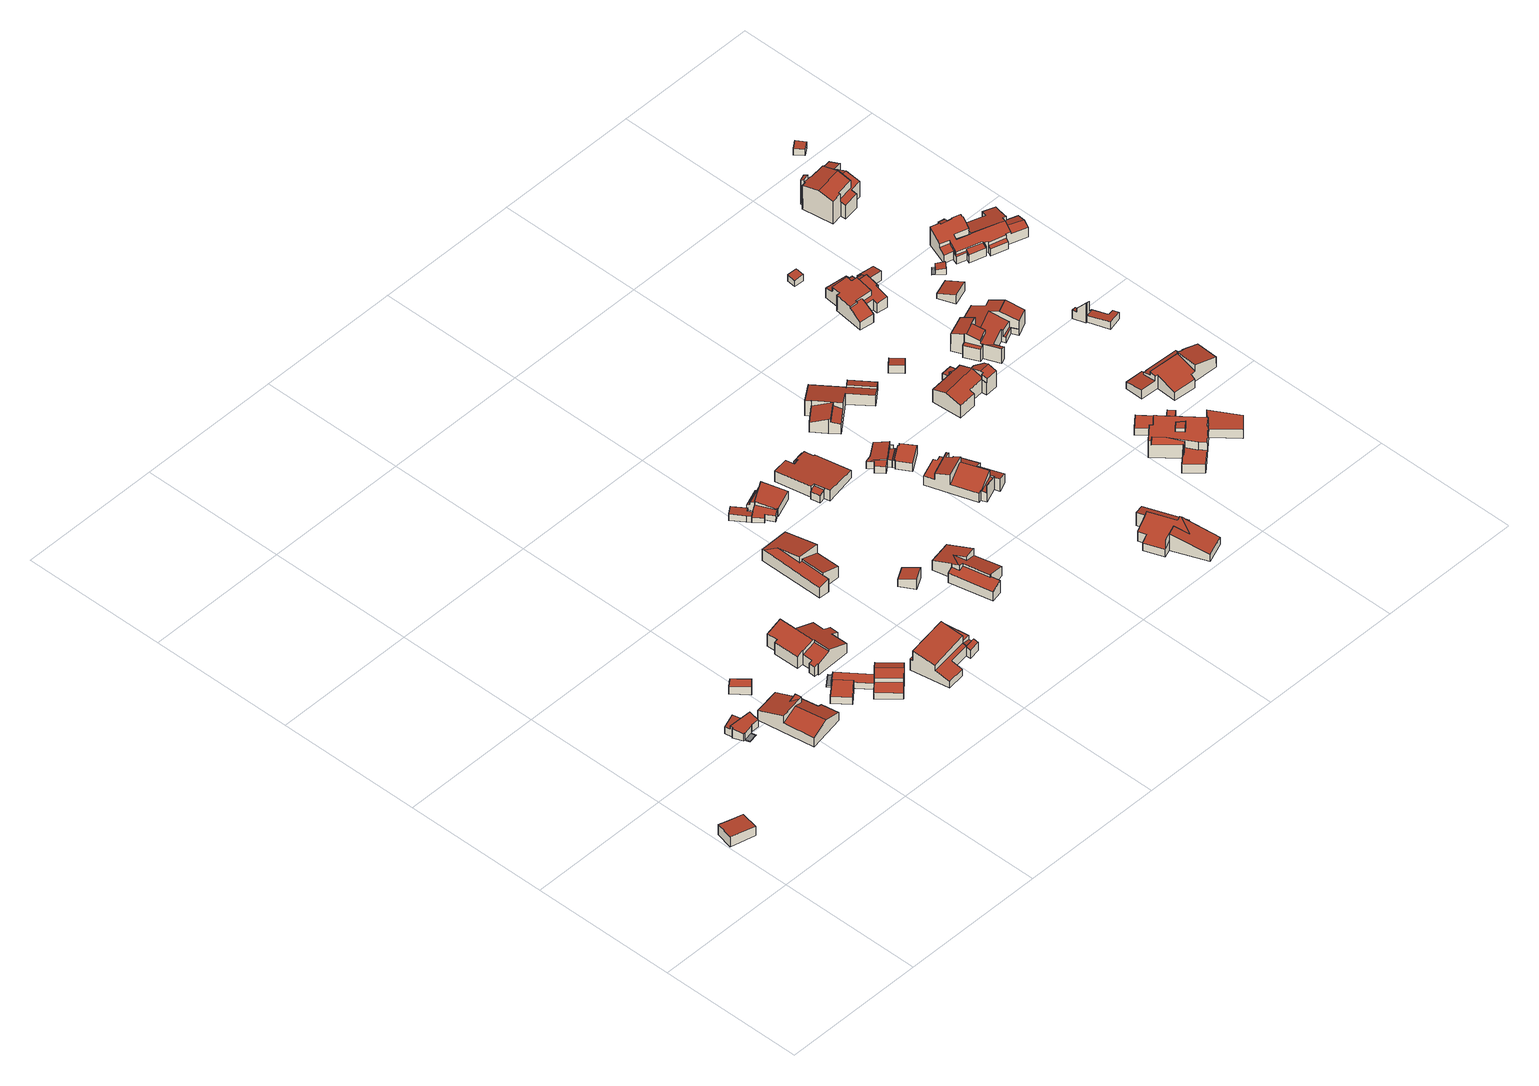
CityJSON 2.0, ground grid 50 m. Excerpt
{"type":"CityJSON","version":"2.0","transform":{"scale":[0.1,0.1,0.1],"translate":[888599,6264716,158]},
"CityObjects":{
"building1":{"type":"Building","geometry":[{"type":"Solid","lod":"2","boundaries":[[[[0,1,2,3,4]],[[3,5,6,4]],[[2,7,5,3]],[[1,8,7,2]],[[8,1,0,9]],[[4,6,9,0]],[[6,5,7,8,9]]]],"semantics":{"surfaces":[{"type":"RoofSurface"},{"type":"WallSurface"},{"type":"GroundSurface"}],"values":[[0,1,1,1,1,1,2]]}}]},
"building2":{"type":"Building","geometry":[{"type":"Solid","lod":"2","boundaries":[[[[10,11,12,13]],[[12,14,15,16,17,18,19,20,21,22,13]],[[23,24,25,26,27]],[[17,24,23,18]],[[10,28,29,11]],[[21,30,31,22]],[[20,32,30,21]],[[19,33,32,20]],[[18,23,27,34,33,19]],[[15,35,36,16]],[[14,37,35,15]],[[11,29,38,37,14,12]],[[34,27,26,39]],[[39,26,25,40]],[[40,25,24,41]],[[41,24,17,16,36]],[[38,29,28,42]],[[13,22,31,42,28,10]],[[31,30,32,33,34,39,40,41,36,35,37,38,42]]]],"semantics":{"surfaces":[{"type":"WallSurface"},{"type":"RoofSurface"},{"type":"GroundSurface"}],"values":[[0,1,1,0,2,0,0,0,0,0,0,0,0,0,0,0,0,0,2]]}}]},
"building3":{"type":"Building","geometry":[{"type":"Solid","lod":"2","boundaries":[[[[43,44,45,46,47,48,49,50]],[[51,52,53,54]],[[45,55,56,46]],[[47,56,55,57,58,48]],[[44,52,51,57,55,45]],[[58,57,51,54,59,60,61,62]],[[46,56,47]],[[43,63,64,53,52,44]],[[59,54,53,64,65]],[[62,61,66,67]],[[66,61,60,68]],[[68,60,59,65]],[[50,69,63,43]],[[69,50,49,70]],[[70,49,48,58,62,67]],[[67,66,68,65,64,63,69,70]]]],"semantics":{"surfaces":[{"type":"RoofSurface"},{"type":"WallSurface"},{"type":"GroundSurface"}],"values":[[0,0,0,1,1,0,1,1,1,1,1,1,1,1,1,2]]}}]},
"building4":{"type":"Building","geometry":[{"type":"Solid","lod":"2","boundaries":[[[[71,72,73,74]],[[72,71,75,76]],[[75,71,74,77]],[[77,74,73,78]],[[78,73,72,76]],[[76,75,77,78]]]],"semantics":{"surfaces":[{"type":"RoofSurface"},{"type":"WallSurface"},{"type":"GroundSurface"}],"values":[[0,1,1,1,1,2]]}}]},
"building5":{"type":"Building","geometry":[{"type":"Solid","lod":"2","boundaries":[[[[79,80,81,82]],[[80,83,84,81]],[[79,85,83,80]],[[82,86,85,79]],[[86,82,81,84]],[[84,83,85,86]]]],"semantics":{"surfaces":[{"type":"RoofSurface"},{"type":"WallSurface"},{"type":"GroundSurface"}],"values":[[0,1,1,1,1,2]]}}]},
"building6":{"type":"Building","geometry":[{"type":"Solid","lod":"2","boundaries":[[[[87,88,89,90,91,92]],[[87,93,94,88]],[[94,93,95,96]],[[88,94,96,89]],[[92,97,98,95,93,87]],[[90,89,96,95,98,99]],[[97,92,91,100]],[[100,91,90,99]],[[99,98,97,100]]]],"semantics":{"surfaces":[{"type":"GroundSurface"},{"type":"WallSurface"},{"type":"RoofSurface"}],"values":[[0,1,2,1,1,1,1,1,0]]}}]},
"building7":{"type":"Building","geometry":[{"type":"Solid","lod":"2","boundaries":[[[[101,102,103,104]],[[105,106,107,108]],[[101,109,110,102]],[[110,109,108,107]],[[104,103,111,112]],[[111,103,102,110,107,106,113]],[[113,106,105,114]],[[104,112,114,105,108,109,101]],[[112,111,113,114]]]],"semantics":{"surfaces":[{"type":"RoofSurface"},{"type":"WallSurface"},{"type":"GroundSurface"}],"values":[[0,0,1,0,1,1,1,1,2]]}}]},
"building8":{"type":"Building","geometry":[{"type":"Solid","lod":"2","boundaries":[[[[115,116,117,118,119,120,121,122,123,124,125]],[[126,127,128,129,130,131,132,133]],[[119,134,135,136,137,138,139,120]],[[120,139,126,133,121]],[[121,133,132,122]],[[115,140,141,116]],[[125,142,140,115]],[[124,143,142,125]],[[123,144,143,124]],[[122,132,131,145,144,123]],[[118,146,147,119]],[[117,148,146,118]],[[116,141,148,117]],[[138,137,149,150]],[[149,137,136,151]],[[151,136,135,152]],[[152,135,134,153]],[[153,134,119,147]],[[145,131,130,154]],[[154,130,129,155]],[[155,129,128,156]],[[156,128,127,157]],[[157,127,126,139,138,150]],[[150,149,151,152,153,147,146,148,141,140,142,143,144,145,154,155,156,157]]]],"semantics":{"surfaces":[{"type":"RoofSurface"},{"type":"WallSurface"},{"type":"GroundSurface"}],"values":[[0,0,0,1,1,1,1,1,1,1,1,1,1,1,1,1,1,1,1,1,1,1,1,2]]}}]},
"building9":{"type":"Building","geometry":[{"type":"Solid","lod":"2","boundaries":[[[[158,159,160,161]],[[162,163,164,165,166,167]],[[161,164,163,158]],[[160,168,169,170,171,165,164,161]],[[165,171,172,166]],[[159,173,168,160]],[[169,168,173,174,175,176,177,178,179,180]],[[172,171,170,181]],[[181,170,169,180]],[[162,167,182,183]],[[182,167,166,172,181,180,179,184]],[[184,179,178,185]],[[185,178,177,186]],[[186,177,176,187]],[[187,176,175,188]],[[188,175,174,189]],[[189,174,173,159,158,163,162,183]],[[183,182,184,185,186,187,188,189]]]],"semantics":{"surfaces":[{"type":"RoofSurface"},{"type":"WallSurface"},{"type":"GroundSurface"}],"values":[[0,0,1,1,1,1,0,0,1,1,1,1,1,1,1,1,1,2]]}}]},
"building10":{"type":"Building","geometry":[{"type":"Solid","lod":"2","boundaries":[[[[190,191,192,193,194,195]],[[194,196,197,198,199,195]],[[192,200,201,202,203,197,196,193]],[[193,196,194]],[[198,204,205,199]],[[197,203,204,198]],[[190,206,207,191]],[[195,199,205,208,206,190]],[[202,201,209,210]],[[209,201,200,211]],[[211,200,192,191,207]],[[208,205,204,203,202,210]],[[210,209,211,207,206,208]]]],"semantics":{"surfaces":[{"type":"RoofSurface"},{"type":"WallSurface"},{"type":"GroundSurface"}],"values":[[0,1,0,1,0,1,1,1,1,1,1,1,2]]}}]},
"building11":{"type":"Building","geometry":[{"type":"Solid","lod":"2","boundaries":[[[[212,213,214,215]],[[213,216,217,214]],[[212,218,216,213]],[[215,219,218,212]],[[219,215,214,217]],[[217,216,218,219]]]],"semantics":{"surfaces":[{"type":"RoofSurface"},{"type":"WallSurface"},{"type":"GroundSurface"}],"values":[[0,1,1,1,1,2]]}}]},
"building12":{"type":"Building","geometry":[{"type":"Solid","lod":"2","boundaries":[[[[220,221,222,223,224,225,226]],[[226,227,228,220]],[[227,226,225,229]],[[229,225,224,230]],[[230,224,223,231]],[[231,223,222,232]],[[232,222,221,233]],[[233,221,220,228]],[[228,227,229,230,231,232,233]]]],"semantics":{"surfaces":[{"type":"RoofSurface"},{"type":"WallSurface"},{"type":"GroundSurface"}],"values":[[0,1,1,1,1,1,1,1,2]]}}]},
"building13":{"type":"Building","geometry":[{"type":"Solid","lod":"2","boundaries":[[[[234,235,236,237,238,239,240,241,242,243]],[[243,244,245,246,247,248,249,234]],[[241,245,244,242]],[[234,249,250,251,235]],[[237,252,253,238]],[[251,250,254,255,256,253,252,257]],[[242,244,243]],[[236,257,252,237]],[[235,251,257,236]],[[239,258,259,240]],[[238,253,256,260,258,239]],[[260,256,255,261]],[[261,255,254,262]],[[262,254,250,249,248,263]],[[246,245,241,240,259,264]],[[263,248,247,265]],[[265,247,246,264]],[[264,259,258,260,261,262,263,265]]]],"semantics":{"surfaces":[{"type":"RoofSurface"},{"type":"WallSurface"},{"type":"GroundSurface"}],"values":[[0,0,1,1,1,0,1,1,1,1,1,1,1,1,1,1,1,2]]}}]},
"building14":{"type":"Building","geometry":[{"type":"Solid","lod":"2","boundaries":[[[[266,267,268,269,270,271,272,273]],[[268,274,275,269]],[[273,276,277,266]],[[278,279,280,281]],[[278,282,283,279]],[[274,284,285,286,287,288,275]],[[276,289,290,281,280,277]],[[271,291,292,272]],[[270,293,291,271]],[[269,275,288,294,293,270]],[[266,277,280,279,283,295,296,267]],[[294,288,287,297]],[[297,287,286,298]],[[298,286,285,233]],[[233,285,284,232]],[[267,296,232,284,274,268]],[[290,289,299,300]],[[299,289,276,273,272,292]],[[295,283,282,301]],[[301,282,278,281,290,300]],[[300,299,292,291,293,294,297,298,233,232,296,295,301]]]],"semantics":{"surfaces":[{"type":"RoofSurface"},{"type":"WallSurface"},{"type":"GroundSurface"}],"values":[[0,1,1,1,0,0,0,1,1,1,1,1,1,1,1,1,1,1,1,1,2]]}}]},
"building15":{"type":"Building","geometry":[{"type":"Solid","lod":"2","boundaries":[[[[302,303,304,305,306,307,308,309,310,311,312,313,314]],[[314,315,316,302]],[[308,317,318,309]],[[302,316,319,303]],[[318,317,320,321]],[[319,316,315,322,323,324]],[[306,325,326,307]],[[305,327,325,306]],[[304,328,327,305]],[[303,329,328,304]],[[319,324,330,329,303]],[[313,312,331,332]],[[331,312,311,333]],[[333,311,310,334]],[[334,310,309,318,321,335]],[[330,324,323,336]],[[336,323,322,337]],[[337,322,315,314,313,332]],[[335,321,320,338]],[[338,320,317,308,307,326]],[[326,325,327,328,329,330,336,337,332,331,333,334,335,338]]]],"semantics":{"surfaces":[{"type":"RoofSurface"},{"type":"WallSurface"},{"type":"GroundSurface"}],"values":[[0,1,1,1,0,0,1,1,1,1,1,1,1,1,1,1,1,1,1,1,2]]}}]},
"building16":{"type":"Building","geometry":[{"type":"Solid","lod":"2","boundaries":[[[[339,340,341,342,343,344,345,346,347,348,349,350]],[[349,351,352,353,354,350]],[[342,355,356,343]],[[350,354,339]],[[341,357,355,342]],[[356,355,357,358,359]],[[345,360,361,346]],[[344,362,360,345]],[[343,356,359,363,362,344]],[[339,354,353,364,365,340]],[[348,347,366,367]],[[366,347,346,361]],[[363,359,358,368]],[[340,365,368,358,357,341]],[[364,353,352,369]],[[369,352,351,370]],[[370,351,349,348,367]],[[367,366,361,360,362,363,368,365,364,369,370]]]],"semantics":{"surfaces":[{"type":"RoofSurface"},{"type":"WallSurface"},{"type":"GroundSurface"}],"values":[[0,0,1,1,1,0,1,1,1,1,1,1,1,1,1,1,1,2]]}}]},
"building17":{"type":"Building","geometry":[{"type":"Solid","lod":"2","boundaries":[[[[371,372,373,374]],[[375,376,377,378,379,380]],[[375,381,382,383,384,376]],[[377,385,386,387,388,389,390,391,392,393,394,395,378]],[[374,380,379,396,397,398,399,371]],[[376,384,385,377]],[[372,400,401,402,403,373]],[[387,386,404,405]],[[383,406,407,385,384]],[[378,395,396,379]],[[407,406,405,404]],[[404,386,385,407]],[[382,381,408,409]],[[373,403,410,408,381,375,380,374]],[[394,393,411,412]],[[411,393,392,413]],[[413,392,391,414]],[[414,391,390,415]],[[415,390,389,416]],[[416,389,388,417]],[[417,388,387,405,406,383,382,409]],[[399,398,418,419]],[[418,398,397,420]],[[420,397,396,395,394,412]],[[410,403,402,421]],[[421,402,401,422]],[[422,401,400,423]],[[423,400,372,371,399,419]],[[419,418,420,412,411,413,414,415,416,417,409,408,410,421,422,423]]]],"semantics":{"surfaces":[{"type":"WallSurface"},{"type":"RoofSurface"},{"type":"GroundSurface"}],"values":[[0,0,1,1,1,0,1,0,0,0,1,0,0,0,0,0,0,0,0,0,0,0,0,0,0,0,0,0,2]]}}]},
"building18":{"type":"Building","geometry":[{"type":"Solid","lod":"2","boundaries":[[[[424,425,426,427,428,429,430,431]],[[425,432,433,426]],[[432,359,358,433]],[[426,433,358,434,435,427]],[[431,436,437,424]],[[430,438,436,431]],[[438,430,429,439]],[[428,440,439,429]],[[427,435,440,428]],[[434,358,359,441]],[[441,359,432,425,424,437]],[[437,436,438,439,440,435,434,441]]]],"semantics":{"surfaces":[{"type":"RoofSurface"},{"type":"WallSurface"},{"type":"GroundSurface"}],"values":[[0,1,0,1,1,1,1,1,1,1,1,2]]}}]},
"building19":{"type":"Building","geometry":[{"type":"Solid","lod":"2","boundaries":[[[[442,443,444,445,446,447,448,449,450]],[[445,451,452,453,454,455,456,457,458,459,460,461,446]],[[462,463,464,465,466,467,468,469]],[[467,466,452,451]],[[447,461,460,448]],[[446,461,447]],[[454,453,465,464]],[[444,468,467,451,445]],[[453,452,466,465]],[[459,458,470,471]],[[470,458,457,472]],[[472,457,456,473]],[[473,456,455,474]],[[474,455,454,464,463,475]],[[449,448,460,459,471,476]],[[442,477,478,443]],[[450,479,477,442]],[[479,450,449,476]],[[475,463,462,480]],[[480,462,469,481]],[[481,469,468,444,443,478]],[[478,477,479,476,471,470,472,473,474,475,480,481]]]],"semantics":{"surfaces":[{"type":"RoofSurface"},{"type":"WallSurface"},{"type":"GroundSurface"}],"values":[[0,0,0,1,1,1,1,1,1,1,1,1,1,1,1,1,1,1,1,1,1,2]]}}]},
"building20":{"type":"Building","geometry":[{"type":"Solid","lod":"2","boundaries":[[[[482,483,484,485]],[[486,487,488,489,490,491]],[[484,492,493,494,495,490,489,496,497,485]],[[487,498,499,488]],[[486,500,498,487]],[[482,501,502,483]],[[490,495,503,491]],[[491,503,504,505,506,500,486]],[[483,502,507,508,492,484]],[[497,496,509,510]],[[488,499,511,509,496,489]],[[494,493,512,513]],[[512,493,492,508]],[[506,505,514,515]],[[514,505,504,516]],[[516,504,503,495,494,513]],[[507,502,501,517]],[[485,497,510,517,501,482]],[[511,499,498,500,506,515]],[[515,514,516,513,512,508,507,517,510,509,511]]]],"semantics":{"surfaces":[{"type":"WallSurface"},{"type":"RoofSurface"},{"type":"GroundSurface"}],"values":[[0,0,1,1,0,1,0,1,0,0,0,0,0,0,0,0,0,0,0,2]]}}]},
"building21":{"type":"Building","geometry":[{"type":"Solid","lod":"2","boundaries":[[[[518,519,520,521,522,523,524,525,526,527,528,529,530]],[[518,531,532,533,534,535,536,537,538,519]],[[527,539,540,528]],[[536,541,542,537]],[[539,543,544,545,540]],[[520,546,542,541,547,521]],[[526,543,539,527]],[[519,538,546,520]],[[538,537,542,546]],[[524,548,549,525]],[[523,550,548,524]],[[522,551,550,523]],[[521,547,552,551,522]],[[530,529,553,554]],[[553,529,528,540,545,555]],[[535,534,556,557]],[[556,534,533,558]],[[558,533,532,559]],[[559,532,531,560]],[[530,554,560,531,518]],[[555,545,544,561]],[[561,544,543,526,525,549]],[[552,547,541,536,535,557]],[[557,556,558,559,560,554,553,555,561,549,548,550,551,552]]]],"semantics":{"surfaces":[{"type":"RoofSurface"},{"type":"WallSurface"},{"type":"GroundSurface"}],"values":[[0,0,1,1,0,0,1,1,1,1,1,1,1,1,1,1,1,1,1,1,1,1,1,2]]}}]},
"building22":{"type":"Building","geometry":[{"type":"Solid","lod":"2","boundaries":[[[[562,563,564,565]],[[565,566,567,562]],[[566,565,564,568]],[[568,564,563,569]],[[569,563,562,567]],[[567,566,568,569]]]],"semantics":{"surfaces":[{"type":"RoofSurface"},{"type":"WallSurface"},{"type":"GroundSurface"}],"values":[[0,1,1,1,1,2]]}}]},
"building23":{"type":"Building","geometry":[{"type":"MultiSurface","lod":"2","boundaries":[[[570,571,572,573,574,575]],[[576,577,578,579,580,581,582,583,584,585,586,587,588,589,590]],[[572,578,577,573]],[[571,579,578,572]],[[591,592,593,594,595,596,597,598]],[[584,599,585]],[[586,600,601,602,587]],[[603,604,605,602,601,606,607]],[[590,593,592,576]],[[606,601,600]],[[608,609,610,611]],[[612,613,614,615]],[[587,602,605,588]],[[589,594,593,590]],[[585,599,616,607,606,600,586]],[[608,611,612,615]],[[609,608,615,614]],[[610,609,614,613]],[[583,582,617,618]],[[581,619,617,582]],[[580,620,619,581]],[[570,621,620,580,579,571]],[[577,576,592,591,622,623]],[[622,591,598,624]],[[624,598,597,625]],[[625,597,596,626]],[[626,596,595,627]],[[627,595,594,589,588,605,604,628]],[[628,604,603,629]],[[629,603,607,616,630]],[[575,631,621,570]],[[631,575,574,632]],[[632,574,573,577,623]],[[630,616,599,584,583,618]],[[618,617,619,620,621,631,632,623,622,624,625,626,627,628,629,630]]],"semantics":{"surfaces":[{"type":"RoofSurface"},{"type":"WallSurface"},{"type":"GroundSurface"}],"values":[0,0,1,1,0,1,1,0,1,1,1,1,1,1,0,1,0,1,1,1,1,1,1,1,1,1,1,1,1,1,1,1,1,1,2]}}]},
"building24":{"type":"Building","geometry":[{"type":"Solid","lod":"2","boundaries":[[[[633,634,635,636]],[[636,637,638,633]],[[637,636,635,639]],[[639,635,634,640]],[[640,634,633,638]],[[638,637,639,640]]]],"semantics":{"surfaces":[{"type":"RoofSurface"},{"type":"WallSurface"},{"type":"GroundSurface"}],"values":[[0,1,1,1,1,2]]}}]},
"building25":{"type":"Building","geometry":[{"type":"Solid","lod":"2","boundaries":[[[[641,642,643,644]],[[644,643,645,646]],[[645,643,642,647]],[[647,642,641,648]],[[648,641,644,646]],[[646,645,647,648]]]],"semantics":{"surfaces":[{"type":"RoofSurface"},{"type":"WallSurface"},{"type":"GroundSurface"}],"values":[[0,1,1,1,1,2]]}}]},
"building26":{"type":"Building","geometry":[{"type":"Solid","lod":"2","boundaries":[[[[649,650,651,652,653,654,655,656,657,658]],[[659,660,661,662]],[[663,664,665,666,667,668,669,670]],[[661,671,672,673,674,675,676,662]],[[659,677,678,679,680,681,682,683,684,660]],[[651,685,686,687,688,652]],[[665,689,690,682,681,666]],[[657,671,661,660,684,658]],[[658,684,683,691,687,686,692,649]],[[688,687,691,690,689,693,694,695,696,697]],[[649,692,698,650]],[[655,673,672,656]],[[650,698,685,651]],[[698,692,686,685]],[[664,693,689,665]],[[691,683,682,690]],[[656,672,671,657]],[[653,699,700,654]],[[652,688,697,701,699,653]],[[680,679,702,703]],[[702,679,678,704]],[[704,678,677,705]],[[705,677,659,662,676,706]],[[663,670,707,708]],[[707,670,669,709]],[[709,669,668,710]],[[710,668,667,711]],[[711,667,666,681,680,703]],[[695,694,712,713]],[[712,694,693,664,663,708]],[[701,697,696,714]],[[714,696,695,713]],[[706,676,675,715]],[[715,675,674,716]],[[716,674,673,655,654,700]],[[700,699,701,714,713,712,708,707,709,710,711,703,702,704,705,706,715,716]]]],"semantics":{"surfaces":[{"type":"RoofSurface"},{"type":"WallSurface"},{"type":"GroundSurface"}],"values":[[0,1,0,0,0,1,1,1,1,0,1,1,1,0,1,1,1,1,1,1,1,1,1,1,1,1,1,1,1,1,1,1,1,1,1,2]]}}]},
"building27":{"type":"Building","geometry":[{"type":"Solid","lod":"2","boundaries":[[[[717,718,719,720,721,722,723,724,725,726]],[[727,728,729,730,731,732,733]],[[720,734,735,736,721]],[[737,738,739,740]],[[729,741,742,730]],[[724,743,744,745,746,725]],[[725,746,747,726]],[[744,743,748,749]],[[723,750,732,731,751,739,738,752,753,748,743,724]],[[745,744,749,754,755,756]],[[721,736,757,722]],[[727,735,734,758,759,728]],[[733,760,757,736,735,727]],[[732,750,760,733]],[[722,757,760,750,723]],[[718,761,762,719]],[[717,763,761,718]],[[726,747,764,763,717]],[[751,731,730,742,765,766]],[[753,752,767,768]],[[767,752,738,737,769]],[[759,758,770,771]],[[719,762,770,758,734,720]],[[764,747,746,745,756,772]],[[765,742,741,773]],[[773,741,729,728,759,771]],[[772,756,755,774]],[[774,755,754,775]],[[775,754,749,748,753,768]],[[769,737,740,776]],[[776,740,739,751,766]],[[766,765,773,771,770,762,761,763,764,772,774,775,768,767,769,776]]]],"semantics":{"surfaces":[{"type":"RoofSurface"},{"type":"WallSurface"},{"type":"GroundSurface"}],"values":[[0,1,1,0,0,1,0,1,0,0,1,0,0,1,1,1,1,1,1,1,1,1,1,1,1,1,1,1,1,1,1,2]]}}]},
"building28":{"type":"Building","geometry":[{"type":"Solid","lod":"2","boundaries":[[[[777,778,779,780,781,782,783,784]],[[785,786,787,788,789,790]],[[783,786,785,784]],[[784,785,790,791,792,777]],[[789,793,791,790]],[[794,795,796,797,798,799,800,801]],[[777,792,802,798,797,778]],[[802,792,791,793,803,804,805,806]],[[800,799,806,805]],[[799,798,802,806]],[[781,807,808,782]],[[780,809,807,781]],[[779,810,809,780]],[[778,797,796,811,810,779]],[[788,787,812,813]],[[782,808,812,787,786,783]],[[804,803,814,815]],[[814,803,793,789,788,813]],[[811,796,795,816]],[[816,795,794,817]],[[817,794,801,818]],[[818,801,800,805,804,815]],[[815,814,813,812,808,807,809,810,811,816,817,818]]]],"semantics":{"surfaces":[{"type":"RoofSurface"},{"type":"WallSurface"},{"type":"GroundSurface"}],"values":[[0,0,1,1,1,0,1,0,1,1,1,1,1,1,1,1,1,1,1,1,1,1,2]]}}]},
"building29":{"type":"Building","geometry":[{"type":"Solid","lod":"2","boundaries":[[[[819,820,821,822]],[[822,823,824,819]],[[823,822,821,825]],[[825,821,820,826]],[[826,820,819,824]],[[824,823,825,826]]]],"semantics":{"surfaces":[{"type":"RoofSurface"},{"type":"WallSurface"},{"type":"GroundSurface"}],"values":[[0,1,1,1,1,2]]}}]},
"building30":{"type":"Building","geometry":[{"type":"Solid","lod":"2","boundaries":[[[[827,828,829,830]],[[831,832,833,834]],[[827,831,834,828]],[[829,835,836,830]],[[828,834,833,837,835,829]],[[830,836,838,832,831,827]],[[837,833,832,838]],[[838,836,835,837]]]],"semantics":{"surfaces":[{"type":"RoofSurface"},{"type":"GroundSurface"},{"type":"WallSurface"}],"values":[[0,1,2,2,2,2,2,1]]}}]},
"building31":{"type":"Building","geometry":[{"type":"Solid","lod":"2","boundaries":[[[[839,840,841,842,843,844,845,846]],[[842,847,848,843]],[[843,848,849,844]],[[849,848,847,850,851]],[[840,852,853,841]],[[839,854,852,840]],[[846,855,854,839]],[[855,846,845,856]],[[856,845,844,849,851,857]],[[857,851,850,858]],[[858,850,847,842,841,853]],[[853,852,854,855,856,857,858]]]],"semantics":{"surfaces":[{"type":"RoofSurface"},{"type":"WallSurface"},{"type":"GroundSurface"}],"values":[[0,1,1,0,1,1,1,1,1,1,1,2]]}}]},
"building32":{"type":"Building","geometry":[{"type":"Solid","lod":"2","boundaries":[[[[859,860,861,862,863,864]],[[861,865,866,862]],[[860,867,865,861]],[[859,868,867,860]],[[864,869,868,859]],[[869,864,863,857]],[[857,863,862,866]],[[866,865,867,868,869,857]]]],"semantics":{"surfaces":[{"type":"RoofSurface"},{"type":"WallSurface"},{"type":"GroundSurface"}],"values":[[0,1,1,1,1,1,1,2]]}}]},
"building33":{"type":"Building","geometry":[{"type":"Solid","lod":"2","boundaries":[[[[870,871,872,873,874,875,876,877,878]],[[879,880,881,882,883,884,885,886,887,888]],[[870,889,890,871]],[[890,889,891,892]],[[875,893,880,879,894,876]],[[888,895,896,897,898,899,894,879]],[[891,889,870,900,901]],[[881,902,903,882]],[[874,904,903,902,893,875]],[[901,900,905,906]],[[878,905,900,870]],[[880,893,902,881]],[[872,907,908,873]],[[871,890,892,909,907,872]],[[877,876,894,899,910,911]],[[873,908,912,904,874]],[[910,899,898,913]],[[913,898,897,914]],[[914,897,896,915]],[[915,896,895,916]],[[916,895,888,887,917]],[[883,882,903,904,912,918]],[[917,887,886,919]],[[919,886,885,920]],[[920,885,884,921]],[[921,884,883,918]],[[906,905,878,877,911,922]],[[909,892,891,901,906,922]],[[922,911,910,913,914,915,916,917,919,920,921,918,912,908,907,909]]]],"semantics":{"surfaces":[{"type":"RoofSurface"},{"type":"WallSurface"},{"type":"GroundSurface"}],"values":[[0,0,1,0,1,0,1,1,0,0,1,1,1,1,1,1,1,1,1,1,1,1,1,1,1,1,1,1,2]]}}]},
"building34":{"type":"Building","geometry":[{"type":"Solid","lod":"2","boundaries":[[[[923,924,925,926,927,928,929,930,931,932,933,934,935,936,937,938,939,940,941,942,943,944,945,946,947]],[[939,948,949,940]],[[943,950,944]],[[930,951,952,931]],[[948,953,954,936,955]],[[956,957,958,959]],[[923,960,961,924]],[[933,962,963,964,965,934]],[[926,966,967,927]],[[968,969,970,971]],[[924,961,972,925]],[[951,973,974,952]],[[960,975,976,977,978,979,980,972,961]],[[956,981,982,983,984,985,986,987,988,989,990,991,992,993,994,995,996,957]],[[937,997,998,938]],[[964,970,969,965]],[[944,950,999,1000,1001,1002,1003,1004,959,958,1005,1006,1007,1008,945]],[[936,954,997,937]],[[945,1008,946]],[[925,972,980,1009,966,926]],[[934,965,969,968,1010,1011,1012,1013,949,948,955,935]],[[935,955,936]],[[1009,980,979,1014]],[[938,998,953,948,939]],[[953,998,997,954]],[[967,966,1009,1014]],[[971,970,964,963,1015,1016]],[[959,1004,981,956]],[[962,1017,1015,963]],[[941,1018,1019,942]],[[940,949,1013,1020,1018,941]],[[931,952,974,1021,1022,932]],[[928,1023,1024,929]],[[927,1025,1023,928]],[[967,1014,979,1026,1025,927]],[[946,1008,1007,1027,1028,947]],[[1020,1013,1012,1029]],[[1029,1012,1011,1030]],[[1030,1011,1010,1031]],[[1031,1010,968,971,1016,1032]],[[932,1022,1033,1017,962,933]],[[1032,1016,1015,1017,1033]],[[1026,979,978,1034]],[[1034,978,977,1035]],[[1035,977,976,1036]],[[1036,976,975,1037]],[[947,1028,1037,975,960,923]],[[1021,974,973,1038]],[[929,1024,1038,973,951,930]],[[1006,1005,1039,1040]],[[1039,1005,958,1041]],[[1041,958,957,996,1042]],[[1003,1002,1043,1044]],[[1043,1002,1001,1045]],[[1045,1001,1000,1046]],[[1046,1000,999,1047]],[[942,1019,1047,999,950,943]],[[1027,1007,1006,1040]],[[1042,996,995,1048]],[[1048,995,994,1049]],[[1049,994,993,1050]],[[1050,993,992,1051]],[[1051,992,991,1052]],[[1052,991,990,1053]],[[1053,990,989,1054]],[[1054,989,988,1055]],[[1055,988,987,1056]],[[1056,987,986,1057]],[[1057,986,985,1058]],[[1058,985,984,1059]],[[1059,984,983,1060]],[[1060,983,982,1061]],[[1061,982,981,1062]],[[1062,981,1004,1003,1044]],[[1044,1043,1045,1046,1047,1019,1018,1020,1029,1030,1031,1032,1033,1022,1021,1038,1024,1023,1025,1026,1034,1035,1036,1037,1028,1027,1040,1039,1041,1042,1048,1049,1050,1051,1052,1053,1054,1055,1056,1057,1058,1059,1060,1061,1062]]]],"semantics":{"surfaces":[{"type":"RoofSurface"},{"type":"WallSurface"},{"type":"GroundSurface"}],"values":[[0,1,1,1,1,1,1,1,1,1,1,0,0,0,1,1,0,1,1,1,0,1,1,1,0,0,0,1,0,1,1,1,1,1,1,1,1,1,1,1,1,1,1,1,1,1,1,1,1,1,1,1,1,1,1,1,1,1,1,1,1,1,1,1,1,1,1,1,1,1,1,1,1,1,2]]}}]},
"building35":{"type":"Building","geometry":[{"type":"Solid","lod":"2","boundaries":[[[[1063,1064,1065,1066]],[[1064,1063,1067,1068]],[[1067,1063,1066,1069]],[[1069,1066,1065,1070]],[[1070,1065,1064,1068]],[[1068,1067,1069,1070]]]],"semantics":{"surfaces":[{"type":"RoofSurface"},{"type":"WallSurface"},{"type":"GroundSurface"}],"values":[[0,1,1,1,1,2]]}}]}
},
"vertices":[
[86,199,45],[100,261,43],[49,272,46],[16,281,48],[1,221,49],[16,281,9],[1,221,9],[49,272,9],[100,261,9],[86,199,9],
[332,471,39],[365,478,38],[365,478,64],[332,471,63],[364,480,64],[373,482,64],[399,482,63],[399,516,72],[316,515,75],[318,505,73],[315,505,73],[328,472,64],[332,472,64],[316,515,64],[399,516,68],[368,516,66],[364,552,62],[312,533,62],[337,455,39],[368,462,39],[328,472,36],[332,472,36],[315,505,36],[318,505,36],[312,533,36],[373,482,36],[399,482,36],[364,480,36],[368,462,36],[364,552,36],[368,516,36],[399,516,36],[337,455,36],
[417,501,76],[430,412,103],[515,427,102],[491,444,96],[518,449,96],[518,451,95],[516,450,95],[507,516,75],[490,422,94],[430,412,75],[446,307,74],[509,318,94],[522,428,104],[518,449,104],[522,428,82],[518,451,82],[574,330,69],[564,389,69],[549,387,75],[537,454,75],[417,501,37],[446,307,37],[574,330,37],[549,387,37],[537,454,37],[564,389,37],[507,516,37],[516,450,37],
[445,641,60],[486,590,62],[510,611,63],[470,660,60],[445,641,30],[486,590,30],[470,660,30],[510,611,30],
[653,429,81],[607,394,68],[648,345,68],[692,381,81],[607,394,40],[648,345,40],[653,429,40],[692,381,40],
[658,437,45],[687,459,43],[761,365,46],[769,372,45],[687,479,43],[648,449,45],[658,437,66],[687,459,67],[734,341,66],[761,365,67],[648,449,41],[734,341,41],[769,372,41],[687,479,41],
[788,275,75],[731,338,75],[705,315,65],[763,252,66],[836,318,90],[779,381,91],[758,362,99],[814,298,99],[788,275,91],[731,338,90],[705,315,42],[763,252,42],[779,381,42],[836,318,42],
[822,596,60],[795,596,71],[795,637,71],[718,635,103],[717,693,103],[718,564,103],[721,564,102],[722,505,102],[797,507,71],[796,565,71],[822,565,60],[677,565,73],[677,531,73],[665,531,68],[664,508,68],[677,508,74],[677,504,74],[722,505,93],[721,564,92],[663,693,81],[664,656,82],[654,656,77],[655,567,78],[677,568,87],[677,565,87],[822,596,33],[795,596,33],[822,565,33],[796,565,33],[797,507,33],[677,504,33],[718,635,33],[717,693,33],[795,637,33],[655,567,33],[677,568,33],[654,656,33],[664,656,33],[663,693,33],[677,508,33],[664,508,33],[665,531,33],[677,531,33],
[867,314,119],[880,237,103],[1018,258,109],[1008,334,125],[866,323,82],[867,314,82],[1008,334,81],[1018,262,81],[1053,267,80],[1042,349,80],[1018,258,81],[1020,245,77],[1020,245,76],[1018,262,75],[1053,267,65],[880,237,83],[888,188,66],[950,197,65],[945,233,78],[1017,244,77],[1020,228,71],[1058,234,71],[1056,251,76],[1056,251,66],[1042,349,39],[866,323,39],[1058,234,39],[1020,228,39],[1017,244,39],[945,233,39],[950,197,39],[888,188,39],
[1020,957,63],[923,956,63],[923,948,65],[950,920,72],[950,834,94],[1021,833,94],[950,834,70],[958,834,72],[958,834,80],[1021,833,61],[922,729,58],[958,729,69],[958,750,69],[958,750,70],[958,750,80],[1021,749,61],[1020,957,18],[923,956,18],[1021,749,18],[958,729,18],[958,750,18],[922,729,18],
[1145,616,57],[1102,592,56],[1131,544,67],[1174,568,68],[1102,592,28],[1131,544,28],[1145,616,28],[1174,568,28],
[1009,1100,41],[1019,1088,40],[1037,1101,37],[1028,1113,38],[1040,1122,36],[1009,1163,37],[979,1141,42],[979,1141,16],[1009,1100,16],[1009,1163,16],[1040,1122,16],[1028,1113,16],[1037,1101,16],[1019,1088,16],
[1238,480,92],[1238,476,92],[1254,479,87],[1274,389,87],[1276,389,86],[1276,390,86],[1337,404,67],[1316,493,67],[1277,484,80],[1267,528,80],[1277,484,94],[1316,493,94],[1296,581,66],[1220,566,66],[1234,503,85],[1233,502,85],[1233,502,72],[1238,476,72],[1274,389,77],[1276,389,78],[1213,498,66],[1245,351,65],[1283,359,78],[1254,479,78],[1276,390,28],[1337,404,28],[1283,359,28],[1245,351,28],[1213,498,28],[1234,503,28],[1296,581,28],[1220,566,28],
[1058,1113,57],[1058,1112,57],[1057,1112,57],[1085,1050,46],[1088,1051,46],[1089,1049,46],[1161,1076,47],[1126,1152,61],[1057,1112,43],[1085,1050,44],[1126,1152,48],[1058,1113,52],[1114,1149,38],[1052,1126,38],[1052,1126,48],[1114,1149,47],[1109,1157,34],[1048,1135,34],[1037,1101,38],[1019,1088,34],[1043,1059,36],[1052,1067,38],[1067,1039,39],[1126,1152,47],[1114,1148,48],[1089,1049,16],[1161,1076,16],[1088,1051,16],[1067,1039,16],[1048,1135,16],[1058,1112,16],[1052,1067,16],[1043,1059,16],[1126,1152,16],[1114,1148,16],[1109,1157,16],
[1223,1033,62],[1230,1001,62],[1234,981,62],[1345,1002,50],[1321,1122,50],[1316,1121,50],[1310,1154,50],[1268,1146,55],[1270,1139,55],[1248,1134,57],[1242,1163,57],[1184,1152,63],[1208,1030,64],[1208,1030,52],[1223,1033,55],[1310,1154,43],[1268,1146,44],[1230,1001,54],[1308,1162,41],[1267,1154,41],[1209,1029,52],[1202,1027,50],[1208,996,49],[1321,1122,20],[1316,1121,20],[1345,1002,20],[1234,981,20],[1230,1001,20],[1208,996,20],[1242,1163,20],[1184,1152,20],[1248,1134,20],[1270,1139,20],[1267,1154,20],[1202,1027,20],[1209,1029,20],[1308,1162,20],
[1445,953,58],[1448,956,57],[1449,956,58],[1493,990,54],[1500,982,56],[1494,990,54],[1506,1000,53],[1477,1039,45],[1426,1003,49],[1403,997,49],[1410,988,50],[1419,985,51],[1417,979,50],[1405,968,47],[1427,941,47],[1445,953,52],[1493,990,42],[1500,982,42],[1449,956,50],[1456,945,50],[1504,977,42],[1506,1000,21],[1477,1039,21],[1494,990,21],[1504,977,21],[1427,941,21],[1448,956,21],[1426,1003,21],[1403,997,21],[1456,945,21],[1405,968,21],[1417,979,21],
[1559,829,84],[1559,829,62],[1473,794,61],[1473,794,84],[1489,747,61],[1557,773,86],[1557,773,69],[1564,776,66],[1564,776,98],[1489,747,98],[1519,662,60],[1528,665,63],[1530,662,63],[1589,685,86],[1589,685,69],[1594,670,70],[1535,647,90],[1536,647,90],[1588,667,72],[1594,649,72],[1628,663,60],[1598,743,60],[1617,749,54],[1593,813,53],[1556,798,66],[1556,798,92],[1552,796,92],[1545,815,86],[1562,821,86],[1552,848,61],[1535,842,61],[1531,854,61],[1462,827,61],[1594,670,59],[1535,647,59],[1530,662,62],[1589,685,62],[1519,662,24],[1528,665,24],[1462,827,24],[1617,749,24],[1593,813,24],[1598,743,24],[1628,663,24],[1594,649,24],[1588,667,24],[1536,647,24],[1545,815,24],[1562,821,24],[1552,796,24],[1531,854,24],[1535,842,24],[1552,848,24],
[1510,968,54],[1508,972,54],[1459,940,53],[1461,937,53],[1457,934,53],[1484,890,53],[1546,930,55],[1518,974,55],[1508,972,42],[1459,940,50],[1456,945,22],[1461,937,22],[1518,974,22],[1510,968,22],[1546,930,22],[1484,890,22],[1457,934,22],[1504,977,22],
[1854,29,65],[1818,128,96],[1819,129,96],[1814,142,100],[1788,84,87],[1769,132,102],[1711,109,102],[1736,119,102],[1783,1,65],[1812,148,100],[1799,144,96],[1764,234,96],[1757,231,94],[1757,230,94],[1702,211,76],[1711,184,76],[1684,174,67],[1709,109,67],[1711,109,68],[1769,132,86],[1786,274,75],[1747,259,88],[1757,231,88],[1764,234,86],[1799,144,86],[1812,148,82],[1819,129,82],[1838,136,76],[1684,174,37],[1709,109,37],[1711,184,37],[1702,211,37],[1757,230,37],[1747,259,37],[1736,119,37],[1854,29,37],[1818,128,37],[1783,1,37],[1786,274,37],[1838,136,37],
[1646,1181,53],[1591,1250,54],[1591,1250,46],[1646,1181,46],[1496,1214,75],[1496,1214,63],[1513,1190,54],[1513,1190,76],[1458,1265,76],[1458,1265,55],[1590,1250,47],[1523,1336,47],[1446,1278,76],[1457,1264,76],[1559,1225,59],[1614,1156,58],[1442,1173,63],[1461,1150,54],[1442,1173,75],[1669,1200,44],[1616,1270,44],[1457,1264,55],[1458,1264,56],[1405,1222,55],[1437,1178,73],[1616,1270,16],[1590,1250,16],[1559,1225,16],[1614,1156,16],[1461,1150,16],[1523,1336,16],[1446,1278,16],[1405,1222,16],[1437,1178,16],[1458,1264,16],[1669,1200,16],
[1739,996,85],[1865,1015,82],[1867,982,93],[1902,985,93],[1902,987,93],[1900,999,89],[1878,1018,82],[1865,1017,82],[1862,1058,69],[1834,1055,69],[1824,1064,65],[1824,1055,68],[1736,1047,68],[1742,943,69],[1805,948,67],[1804,966,72],[1860,971,70],[1862,952,65],[1863,952,65],[1861,972,70],[1867,972,70],[1834,1055,47],[1824,1064,46],[1863,952,83],[1861,972,90],[1862,1058,47],[1859,1093,42],[1822,1090,42],[1867,972,90],[1905,955,83],[1878,1018,19],[1865,1017,19],[1900,999,19],[1902,987,19],[1905,955,19],[1824,1055,19],[1736,1047,19],[1822,1090,19],[1860,971,19],[1862,952,19],[1804,966,19],[1805,948,19],[1742,943,19],[1859,1093,19],
[1737,1222,49],[1769,1186,49],[1796,1211,41],[1765,1247,42],[1765,1247,17],[1737,1222,17],[1796,1211,17],[1769,1186,17],
[2017,518,64],[2053,478,64],[2062,485,64],[2068,478,64],[2099,504,64],[2058,553,64],[2163,365,105],[2068,478,104],[2062,485,104],[2053,478,104],[2053,477,104],[2032,459,104],[2025,467,104],[1975,425,103],[1981,418,103],[1995,429,103],[2023,396,103],[2071,317,103],[2087,298,103],[2137,341,104],[2136,343,104],[2164,364,72],[2163,365,72],[2136,343,70],[2137,341,70],[2155,356,71],[2220,280,72],[2260,318,76],[2205,409,76],[1981,418,88],[2050,352,96],[2050,352,72],[2071,317,72],[1995,311,71],[2042,261,72],[2087,298,72],[2027,333,71],[2025,336,71],[2094,388,124],[2074,372,120],[2074,372,104],[2094,388,104],[2074,409,104],[2056,394,104],[2056,394,117],[2074,409,120],[2042,350,91],[2025,467,37],[1975,425,37],[2032,459,37],[2053,477,37],[2017,518,37],[2164,364,37],[2068,478,37],[2205,409,37],[2260,318,37],[2220,280,37],[2155,356,37],[2042,261,37],[1995,311,37],[2042,350,37],[2058,553,37],[2099,504,37],
[2109,479,66],[2125,459,66],[2151,480,66],[2135,500,66],[2135,500,38],[2109,479,38],[2151,480,38],[2125,459,38],
[1822,1696,39],[1818,1665,37],[1852,1664,39],[1854,1693,41],[1852,1664,14],[1854,1693,14],[1818,1665,14],[1822,1696,14],
[1915,1512,83],[1895,1514,81],[1897,1535,83],[1843,1541,77],[1840,1509,75],[1829,1510,74],[1822,1452,69],[1849,1449,72],[1849,1455,72],[1907,1448,78],[1871,1438,53],[1872,1452,55],[1872,1452,69],[1871,1438,63],[1951,1544,44],[1949,1529,47],[1952,1529,47],[1947,1463,59],[1953,1463,59],[1957,1507,51],[2007,1502,51],[2010,1537,44],[1849,1455,68],[1849,1449,66],[1822,1452,65],[1816,1406,43],[1865,1400,45],[1870,1438,63],[1902,1435,55],[1900,1418,52],[1937,1413,54],[1942,1464,63],[1947,1463,64],[1951,1508,72],[1915,1512,69],[1907,1448,58],[1897,1535,72],[1918,1533,72],[1918,1533,58],[1843,1541,59],[1952,1529,58],[1951,1508,64],[1915,1512,64],[1915,1512,77],[1949,1529,58],[1949,1527,59],[1919,1531,59],[1922,1561,51],[1846,1569,52],[1895,1514,77],[1840,1509,13],[1829,1510,13],[1846,1569,13],[1937,1413,13],[1942,1464,13],[1900,1418,13],[1902,1435,13],[1870,1438,13],[2010,1537,13],[1951,1544,13],[2007,1502,13],[1957,1507,13],[1953,1463,13],[1949,1527,13],[1919,1531,13],[1922,1561,13],[1865,1400,13],[1816,1406,13],
[2121,1187,62],[2097,1177,62],[2080,1218,48],[2004,1189,47],[2022,1147,62],[1997,1137,62],[2006,1117,69],[2082,1151,68],[2094,1121,79],[2141,1141,78],[1954,1120,88],[1952,1125,86],[1952,1125,53],[1974,1075,53],[1974,1075,61],[1972,1082,63],[1972,1082,73],[2004,1189,73],[2021,1149,88],[2022,1147,88],[2017,1029,52],[2006,1056,51],[1977,1073,60],[1999,1021,62],[1941,1120,52],[1964,1071,52],[2106,1093,49],[2106,1093,26],[2119,1065,27],[2119,1065,59],[2164,1085,59],[2066,1078,50],[2066,1078,26],[2014,1100,63],[1976,1076,61],[2005,1059,52],[2063,1084,52],[2069,1070,26],[2107,1087,26],[2117,1064,27],[1997,1137,88],[1936,1164,71],[1953,1125,86],[2014,1100,74],[2097,1177,4],[2080,1218,4],[2121,1187,4],[2164,1085,4],[1964,1071,4],[1976,1076,4],[2005,1059,4],[2063,1084,4],[2017,1029,4],[1936,1164,4],[1953,1125,4],[2117,1064,4],[1941,1120,4],[2107,1087,4],[2069,1070,4],[1999,1021,4],
[2200,627,89],[2199,607,83],[2209,606,83],[2205,535,63],[2283,530,63],[2288,548,68],[2304,548,68],[2308,621,89],[2308,621,95],[2304,548,94],[2388,544,69],[2391,619,70],[2330,622,88],[2330,619,88],[2330,619,75],[2200,627,75],[2330,622,75],[2210,669,55],[2147,671,56],[2145,609,66],[2199,607,66],[2201,654,58],[2212,653,58],[2212,655,58],[2210,655,58],[2201,654,67],[2328,622,75],[2330,649,67],[2212,655,67],[2212,653,67],[2283,530,30],[2288,548,30],[2205,535,30],[2209,606,30],[2145,609,30],[2388,544,30],[2391,619,30],[2328,622,30],[2330,649,30],[2147,671,30],[2210,669,30],[2210,655,30],
[2077,1274,55],[2134,1293,55],[2113,1351,37],[2057,1331,37],[2057,1331,19],[2077,1274,19],[2113,1351,19],[2134,1293,19],
[2146,1420,37],[2127,1400,37],[2148,1380,42],[2167,1400,42],[2146,1420,20],[2139,1427,20],[2119,1408,19],[2127,1400,20],[2148,1380,17],[2167,1400,17],[2119,1408,17],[2139,1427,17],
[2280,984,50],[2277,993,49],[2259,988,55],[2263,974,55],[2282,978,50],[2290,951,51],[2300,953,49],[2291,986,47],[2263,974,68],[2282,978,59],[2290,951,91],[2272,945,103],[2276,947,99],[2277,993,22],[2259,988,22],[2280,984,22],[2291,986,22],[2300,953,22],[2276,947,22],[2272,945,22],
[2349,887,48],[2344,908,47],[2322,904,49],[2305,955,46],[2276,947,49],[2300,876,53],[2322,904,22],[2305,955,22],[2344,908,22],[2349,887,22],[2300,876,22],
[2099,1878,104],[2084,1876,104],[2084,1872,105],[2069,1870,105],[2077,1814,117],[2175,1829,117],[2168,1883,105],[2113,1876,105],[2112,1879,104],[2175,1828,89],[2180,1784,73],[2120,1775,72],[2121,1770,70],[2123,1770,70],[2125,1752,64],[2180,1760,65],[2177,1778,71],[2219,1785,72],[2211,1831,88],[2099,1878,121],[2084,1876,113],[2097,1891,114],[2082,1889,106],[2180,1784,103],[2168,1883,71],[2205,1870,76],[2232,1874,75],[2226,1912,62],[2190,1908,63],[2193,1887,70],[2099,1878,41],[2097,1891,39],[2120,1775,103],[2121,1770,101],[2085,1764,101],[2112,1879,41],[2110,1893,40],[2084,1872,11],[2069,1870,11],[2082,1889,11],[2193,1887,11],[2113,1876,11],[2085,1764,11],[2190,1908,11],[2226,1912,11],[2232,1874,11],[2205,1870,11],[2219,1785,11],[2123,1770,11],[2177,1778,11],[2180,1760,11],[2125,1752,11],[2110,1893,11],
[2186,1440,72],[2216,1429,73],[2204,1392,60],[2286,1364,63],[2281,1346,57],[2285,1358,62],[2297,1354,62],[2295,1350,61],[2350,1333,63],[2351,1336,65],[2367,1331,65],[2381,1365,77],[2362,1373,77],[2278,1402,74],[2232,1418,72],[2238,1434,78],[2284,1418,80],[2299,1454,92],[2297,1455,92],[2299,1464,95],[2272,1473,94],[2270,1470,93],[2233,1481,91],[2235,1485,93],[2205,1495,91],[2284,1418,73],[2299,1454,64],[2272,1473,92],[2295,1350,50],[2350,1333,51],[2284,1418,57],[2278,1402,57],[2278,1402,77],[2261,1493,74],[2242,1499,74],[2242,1499,82],[2261,1493,84],[2186,1440,59],[2216,1429,60],[2367,1331,56],[2378,1357,65],[2388,1382,57],[2388,1382,73],[2286,1364,57],[2281,1346,51],[2400,1381,72],[2399,1378,73],[2399,1378,57],[2400,1381,56],[2204,1392,49],[2291,1338,46],[2346,1320,47],[2177,1414,51],[2206,1405,52],[2200,1386,46],[2232,1376,48],[2228,1363,44],[2235,1381,50],[2261,1495,73],[2261,1496,73],[2260,1498,72],[2259,1499,72],[2259,1500,72],[2258,1501,71],[2256,1502,71],[2254,1503,71],[2253,1503,71],[2252,1503,72],[2250,1503,72],[2249,1503,72],[2247,1503,72],[2245,1502,73],[2244,1501,73],[2243,1500,74],[2232,1418,57],[2238,1434,58],[2258,1477,91],[2261,1490,85],[2262,1491,84],[2262,1492,84],[2262,1494,83],[2261,1495,83],[2241,1498,83],[2241,1497,83],[2236,1485,89],[2235,1485,89],[2235,1381,57],[2399,1381,72],[2419,1438,58],[2378,1453,58],[2371,1431,63],[2228,1363,50],[2430,1337,64],[2439,1368,55],[2422,1313,56],[2297,1455,19],[2299,1464,19],[2371,1431,19],[2346,1320,19],[2351,1336,19],[2285,1358,19],[2297,1354,19],[2281,1346,19],[2228,1363,19],[2236,1485,19],[2205,1495,19],[2378,1453,19],[2419,1438,19],[2399,1381,19],[2439,1368,19],[2422,1313,19],[2232,1376,19],[2200,1386,19],[2206,1405,19],[2177,1414,19],[2291,1338,19],[2241,1498,19],[2241,1497,19],[2242,1499,19],[2243,1500,19],[2262,1492,19],[2262,1494,19],[2262,1491,19],[2261,1490,19],[2258,1477,19],[2244,1501,19],[2245,1502,19],[2247,1503,19],[2249,1503,19],[2250,1503,19],[2252,1503,19],[2253,1503,19],[2254,1503,19],[2256,1502,19],[2258,1501,19],[2259,1500,19],[2259,1499,19],[2260,1498,19],[2261,1496,19],[2261,1495,19],
[2219,2000,57],[2246,2019,57],[2225,2046,59],[2199,2027,59],[2219,2000,33],[2246,2019,33],[2199,2027,33],[2225,2046,33]
]}
